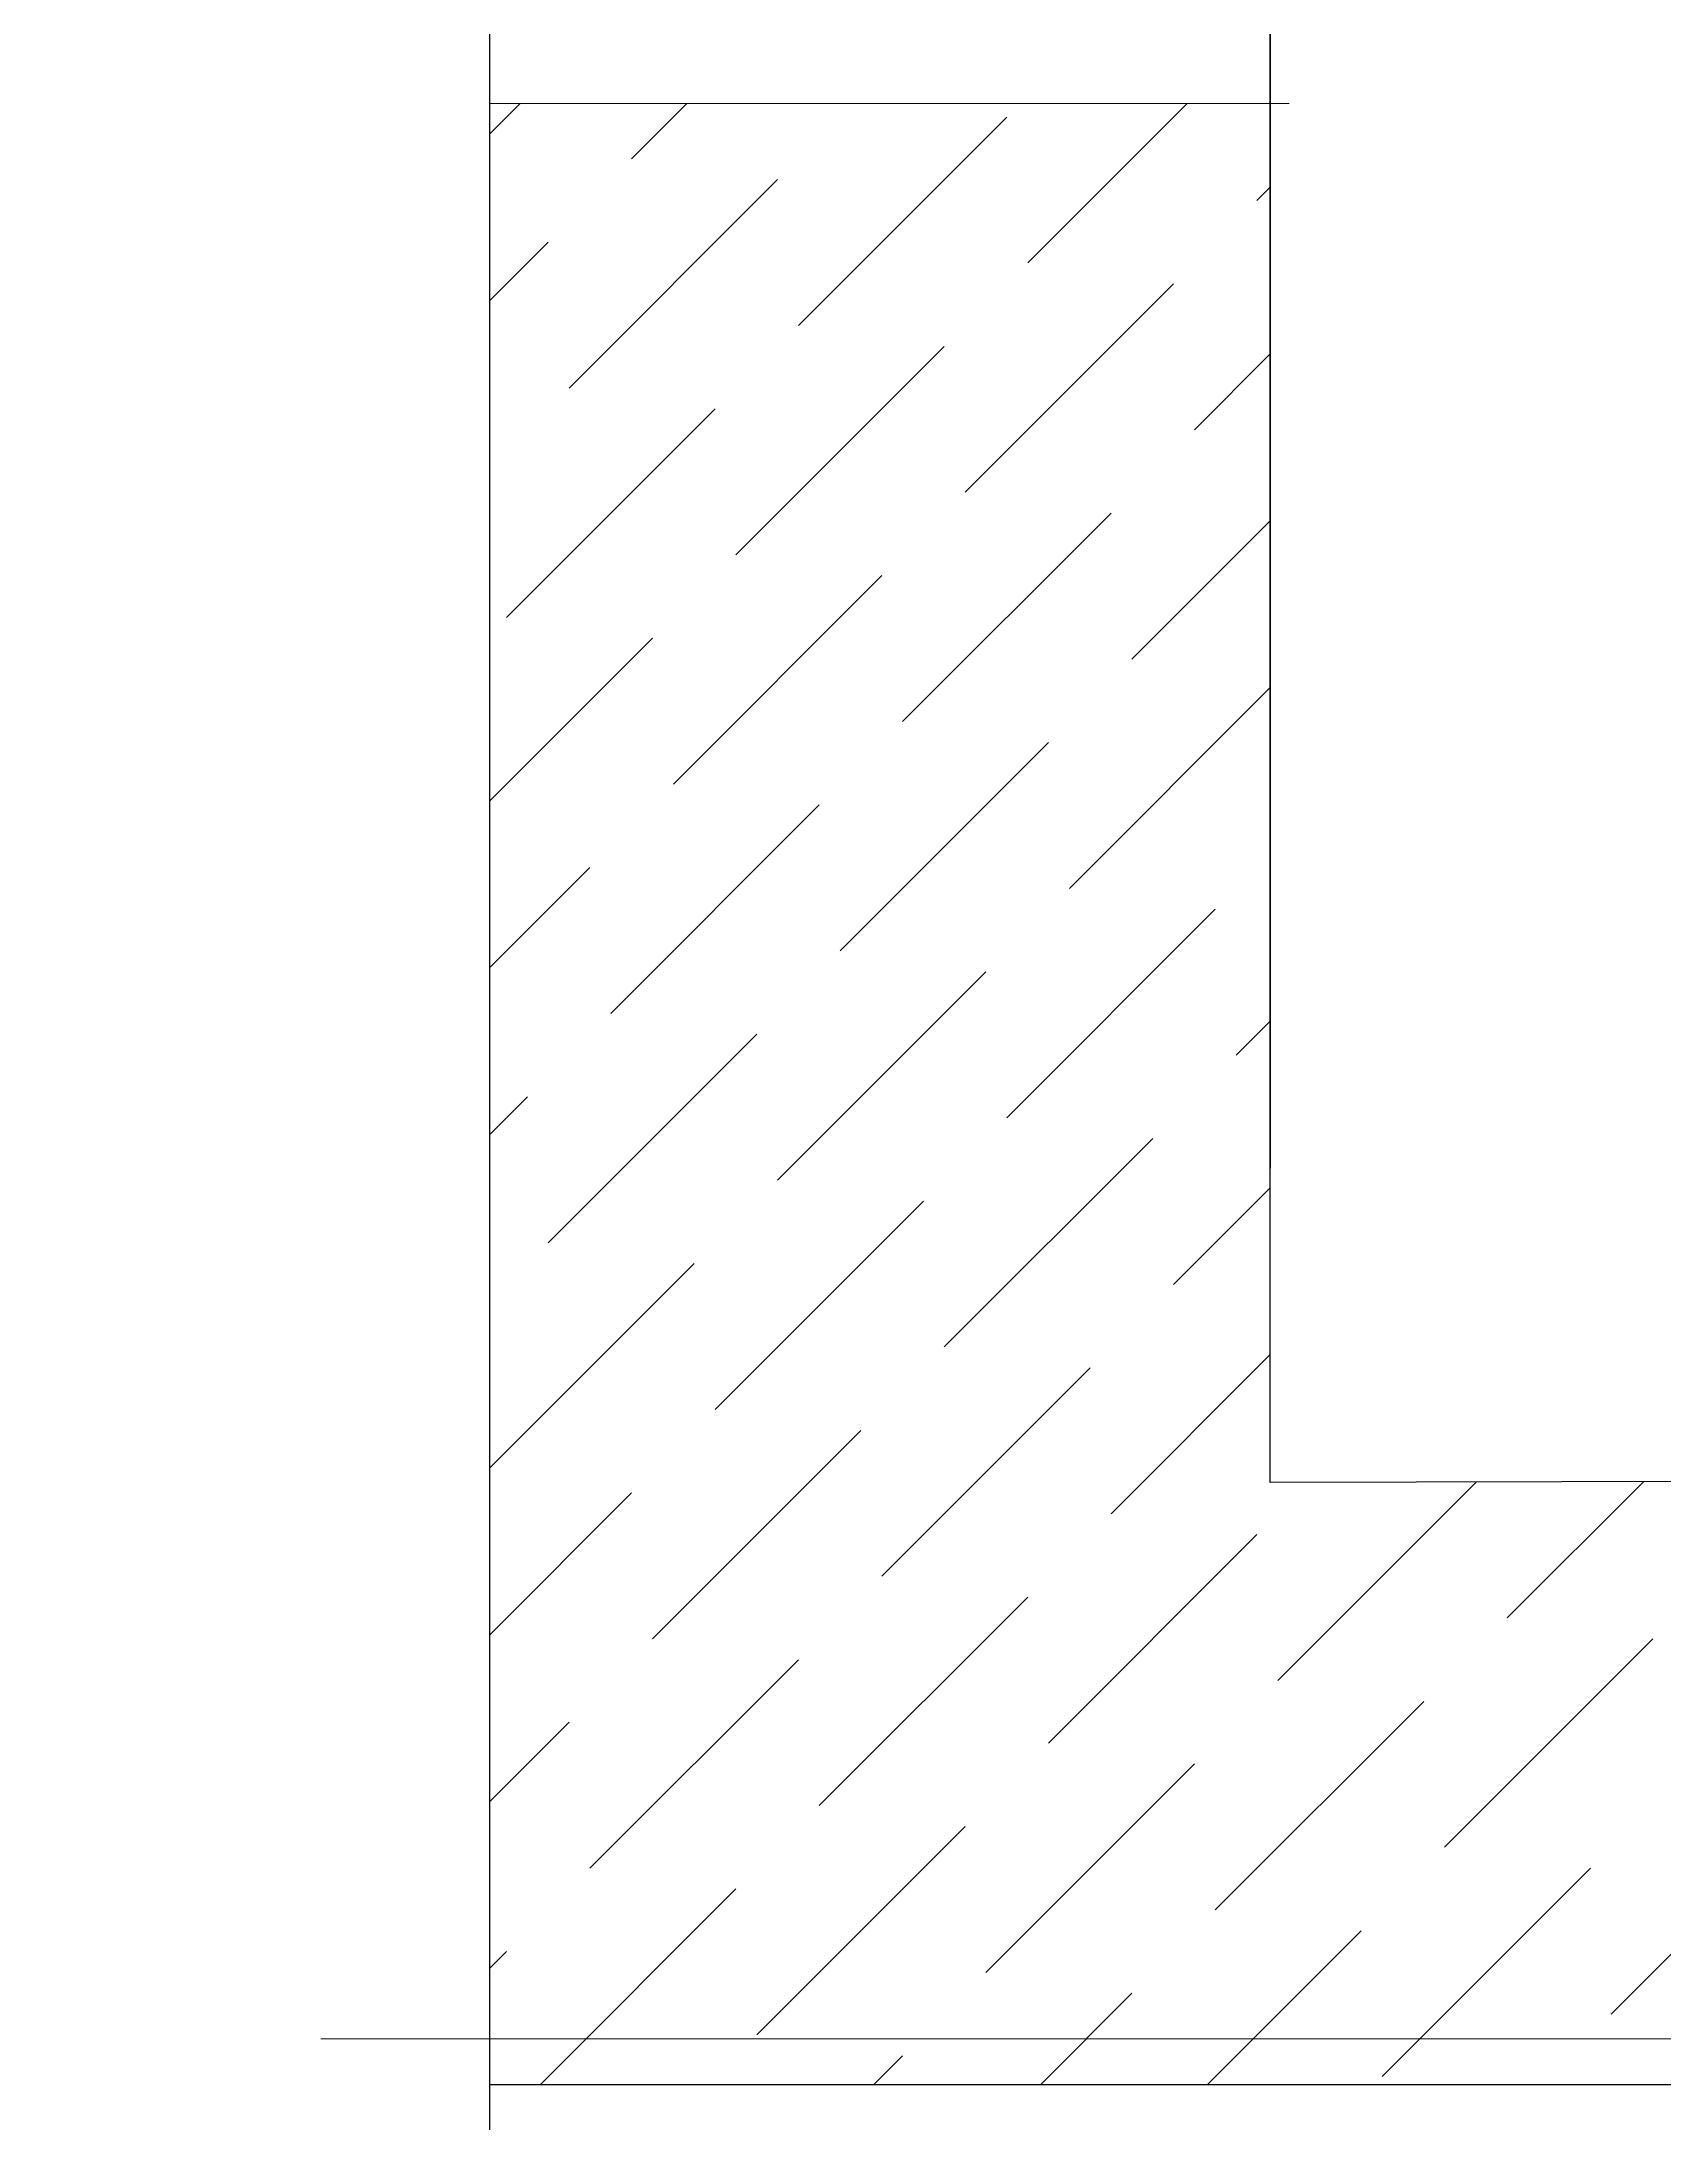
# Model space of a CAD drawing. Header units: inches. Extents: x 4918 to 12387, y -16156 to -9811.
# Drawn here: x 9436.4 to 9479.4, y -13129.9 to -13074.7 of the extents above; entities that cross this region are included whole.
import ezdxf

# ---------------------------------------------------------------- set-up
doc = ezdxf.new("R2010")
doc.units = ezdxf.units.IN
doc.header["$MEASUREMENT"] = 0
doc.styles.get("Standard").update_dxf_attribs({"font": 'arial.ttf'})
doc.dimstyles.get("Standard").update_dxf_attribs({"dimtxt": 0.18, "dimasz": 0.18, "dimexe": 0.18, "dimexo": 0.0625, "dimgap": 0.09, "dimtad": 0, "dimtih": 1, "dimtoh": 1, "dimdec": 4, "dimzin": 0, "dimdsep": 46, "dimtxsty": 'Standard', "dimcen": 0.09, "dimadec": 0, "dimazin": 0, "dimtfac": 1, "dimtdec": 4, "dimtofl": 0, "dimtmove": 0, "dimatfit": 3, "dimfxl": 1, "dimtolj": 1, "dimtzin": 0, "dimarcsym": 0})

# ---------------------------------------------------------------- blocks, each defined once
blk = doc.blocks.new('*D1')
at = {"color": 0, "lineweight": -2, "transparency": 16777216}
for p, q in [((9310.26, -13317.787), (9310.26, -13050.364)), ((9310.44, -13050.544), (9480.314, -13050.544)), ((9651.396, -13050.544), (9481.522, -13050.544)), ((9651.576, -13128.787), (9651.576, -13050.364))]:
    blk.add_line(p, q, dxfattribs=at)
at = {"color": 0, "lineweight": 18, "transparency": 16777216}
for points in [[(9310.44, -13050.514), (9310.44, -13050.574), (9310.26, -13050.544)], [(9651.396, -13050.514), (9651.396, -13050.574), (9651.576, -13050.544)]]:
    blk.add_solid(points, dxfattribs=at)
at = {"layer": 'Defpoints', "color": 0, "lineweight": 18, "transparency": 16777216}
for p in [(9310.26, -13050.544), (9651.576, -13128.849), (9310.26, -13317.849)]:
    blk.add_point(p, dxfattribs=at)
at = {"color": 0, "lineweight": 18, "transparency": 16777216, "insert": (9480.918, -13050.544), "char_height": 0.18, "attachment_point": 5}
blk.add_mtext('\\A1;341.3165', dxfattribs=at)

msp = doc.modelspace()

# ---------------------------------------------------------------- linework, layer by layer
for p, q in [((9448.32761, -13128.84929), (9448.32761, -12943.84929)), ((9469.00923, -12991.31469), (9469.00923, -13104.56795)), ((9448.32761, -13128.84929), (9881.32983, -13128.84929)), ((9448.32761, -13452.28047), (9448.32761, -13128.84929)), ((9448.32761, -13128.84929), (9881.32983, -13128.84929))]:
    msp.add_line(p, q)
at = {"color": 7, "linetype": 'Continuous', "lineweight": 18}
for p, q in [((9448.32761, -13077.15846), (9449.1283, -13076.35778)), ((9452.08654, -13077.81895), (9453.54772, -13076.35778)), ((9462.58266, -13080.58109), (9466.80597, -13076.35778)), ((9456.50596, -13082.23837), (9462.03023, -13076.7141)), ((9450.42926, -13083.89565), (9455.95353, -13078.37138)), ((9468.65936, -13078.9238), (9469.00923, -13078.57393)), ((9448.32761, -13081.57788), (9449.87684, -13080.02866)), ((9460.92538, -13086.65778), (9466.44965, -13081.13351)), ((9454.84868, -13088.31507), (9460.37295, -13082.79079)), ((9467.00208, -13085.0005), (9469.00923, -13082.99335)), ((9448.77198, -13089.97235), (9454.29625, -13084.44808)), ((9459.2681, -13092.73448), (9464.79237, -13087.21021)), ((9465.3448, -13091.0772), (9469.00923, -13087.41277)), ((9453.1914, -13094.39177), (9458.71567, -13088.86749)), ((9448.32761, -13094.83613), (9452.63897, -13090.52478)), ((9463.68751, -13097.1539), (9469.00923, -13091.83219)), ((9457.61082, -13098.81118), (9463.13509, -13093.28691)), ((9451.53412, -13100.46846), (9457.05839, -13094.94419)), ((9448.32761, -13099.25555), (9450.98169, -13096.60147)), ((9462.03023, -13103.2306), (9467.55451, -13097.70633)), ((9455.95353, -13104.88788), (9461.47781, -13099.36361)), ((9468.10693, -13101.57332), (9469.00923, -13100.67102)), ((9449.87684, -13106.54516), (9455.40111, -13101.02089)), ((9448.32761, -13103.67497), (9449.32441, -13102.67817)), ((9460.37295, -13109.3073), (9465.89722, -13103.78303)), ((9466.44965, -13107.65002), (9469.00923, -13105.09044)), ((9454.29625, -13110.96458), (9459.82052, -13105.44031)), ((9448.32761, -13112.5138), (9453.74383, -13107.09759)), ((9464.79237, -13113.72672), (9469.00923, -13109.50986)), ((9458.71567, -13115.384), (9464.23994, -13109.85973)), ((9452.63897, -13117.04128), (9458.16324, -13111.51701)), ((9475.28849, -13116.48885), (9478.90044, -13112.8769)), ((9448.32761, -13116.93322), (9452.08654, -13113.17429)), ((9469.21179, -13118.14613), (9474.4723, -13112.88562)), ((9463.13509, -13119.80342), (9468.65936, -13114.27914)), ((9457.05839, -13121.4607), (9462.58266, -13115.93643)), ((9473.6312, -13122.56555), (9479.15548, -13117.04128)), ((9450.98169, -13123.11798), (9456.50596, -13117.59371)), ((9467.55451, -13124.22283), (9473.07878, -13118.69856)), ((9448.32761, -13121.35264), (9450.42926, -13119.25099)), ((9461.47781, -13125.88011), (9467.00208, -13120.35584)), ((9478.05062, -13126.98497), (9483.57489, -13121.4607)), ((9455.40111, -13127.5374), (9460.92538, -13122.01312)), ((9471.97392, -13128.64225), (9477.49819, -13123.11798)), ((9449.6698, -13128.84929), (9454.84868, -13123.67041)), ((9467.34747, -13128.84929), (9471.4215, -13124.77526)), ((9448.32761, -13125.77205), (9448.77198, -13125.32769)), ((9462.92805, -13128.84929), (9465.3448, -13126.43254)), ((9458.50863, -13128.84929), (9459.2681, -13128.08982))]:
    msp.add_line(p, q, dxfattribs=at)
at = {"color": 7, "lineweight": 18}
for p, q in [((9448.32761, -13076.35778), (9469.50923, -13076.35778)), ((9533.84577, -13127.64225), (9443.84577, -13127.64225))]:
    msp.add_line(p, q, dxfattribs=at)
msp.add_lwpolyline([(9469.00923, -12994.605), (9469.00923, -12966.81917), (9781.64444, -12966.20326), (9781.64444, -13112.28047), (9469.00923, -13112.89638), (9469.00923, -12999.02442)])

# ---------------------------------------------------------------- dimensions: what is measured, and where the dimension line sits
dim = msp.add_linear_dim(base=(9310.25993, -13050.54398), p1=(9651.57641, -13128.84929), p2=(9310.25993, -13317.84929), dimstyle='Standard', dxfattribs=at)
dim.commit()
dim.dimension.update_dxf_attribs({"geometry": '*D1', "text_midpoint": (9480.91817, -13050.54398)})

doc.saveas('drawing.dxf')
